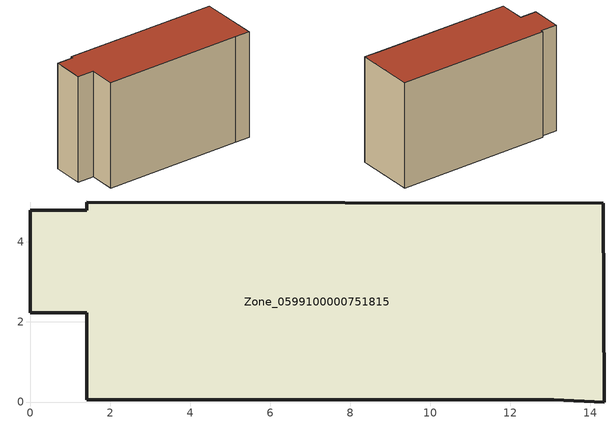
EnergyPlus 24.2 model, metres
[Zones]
Zone_0599100000751815
 floor ground (C_G): 1.42,4.79 1.42,5 14.32,4.97 14.35,0 13.09,0.05 1.42,0.05 1.42,2.23 0,2.23 0,4.79 z0
 wall outside (C_F): 1.42,2.23 1.42,0.05 13.09,0.05 14.35,0 14.32,4.97 1.42,5 1.42,4.79 0,4.79 0,2.23 1.42,2.23 z0:9.09
 roof outside (C_R): 0,4.79 0,2.23 1.42,2.23 1.42,0.05 13.09,0.05 14.35,0 14.32,4.97 1.42,5 1.42,4.79 z9.09
[BUILDING]
Pand.0599100000751815: North Axis=0; Terrain=City; Loads Convergence Tolerance Value=0.04; Temperature Convergence Tolerance Value=0.4; Solar Distribution=FullExterior; Maximum Number of Warmup Days=25; Minimum Number of Warmup Days=1
[Site:Location]
Rotterdam.The.Hague.AP_ZH_NLD Design_Conditions: Latitude=51.96; Longitude=4.45; Time Zone=1; Elevation=-4.5
[SITE:GROUNDTEMPERATURE:BUILDINGSURFACE]
18, 18, 18, 18, 18, 18, 18, 18, 18, 18, 18, 18
[MATERIAL] Thermal Absorptance=0.9; Solar Absorptance=0.7; Visible Absorptance=0.7
Name | Roughness | Thickness | Conductivity | Density | Specific Heat
G.TI.2006-2014 | MediumSmooth | 0.15 | 0.06 | 540 | 1210
F.TI.2006-2014 | Rough | 0.3 | 0.12 | 1920 | 840
R.TI.2006-2014 | MediumRough | 0.2 | 0.08 | 1500 | 1000
[CONSTRUCTION]
C_G: G.TI.2006-2014
C_F: F.TI.2006-2014
C_R: R.TI.2006-2014
[ZONE]
Zone_0599100000751815: Type=1; Multiplier=1; Ceiling Height=Autocalculate; Volume=Autocalculate; Floor Area=autocalculate; Part of Total Floor Area=Yes
[ZONEINFILTRATION:DESIGNFLOWRATE]
Infil_Zone_0599100000751815: Zone or ZoneList or Space or SpaceList=Zone_0599100000751815; Schedule=AlwaysOn; Design Flow Rate Calculation Method=Flow/Area; Flow Rate per Floor Area=0.0015; Constant Term Coefficient=1; Temperature Term Coefficient=0; Velocity Term Coefficient=0; Velocity Squared Term Coefficient=0
[HVACTEMPLATE:ZONE:IDEALLOADSAIRSYSTEM]
Zone_0599100000751815: Maximum Heating Supply Air Temperature=50; Minimum Cooling Supply Air Temperature=13; Maximum Heating Supply Air Humidity Ratio=0.0156; Minimum Cooling Supply Air Humidity Ratio=0.0077; Heating Limit=NoLimit; Cooling Limit=NoLimit; Dehumidification Control Type=ConstantSensibleHeatRatio; Cooling Sensible Heat Ratio=0.7; Dehumidification Setpoint=60; Humidification Control Type=None; Humidification Setpoint=30; Outdoor Air Method=None; Outdoor Air Flow Rate per Person=0.00944; Outdoor Air Flow Rate per Zone Floor Area=0; Outdoor Air Flow Rate per Zone=0; Demand Controlled Ventilation Type=None; Outdoor Air Economizer Type=NoEconomizer; Heat Recovery Type=None; Sensible Heat Recovery Effectiveness=0.7; Latent Heat Recovery Effectiveness=0.65
[ZONECONTROL:THERMOSTAT]
ThermostatControl_Zone_0599100000751815: Zone or ZoneList=Zone_0599100000751815; Control Type Schedule=DualSetpointControlType; Control 1=Thermostat_Zone_0599100000751815; Temperature Difference Between Cutout And Setpoint=0
[THERMOSTATSETPOINT:DUALSETPOINT]
Thermostat_Zone_0599100000751815: Heating Setpoint Temperature Schedule=HeatingSetpoint_Zone_0599100000751815; Cooling Setpoint Temperature Schedule=CoolingSetpoint_Zone_0599100000751815
[SCHEDULE:COMPACT]
HeatingSetpoint_Zone_0599100000751815: Through: 12/31, For: AllDays, Until: 24:00, 21
CoolingSetpoint_Zone_0599100000751815: Through: 12/31, For: AllDays, Until: 24:00, 24
DualSetpointControlType: Through: 12/31, For: AllDays, Until: 24:00, 4
AlwaysOn: Through: 12/31, For: AllDays, Until: 24:00, 1
